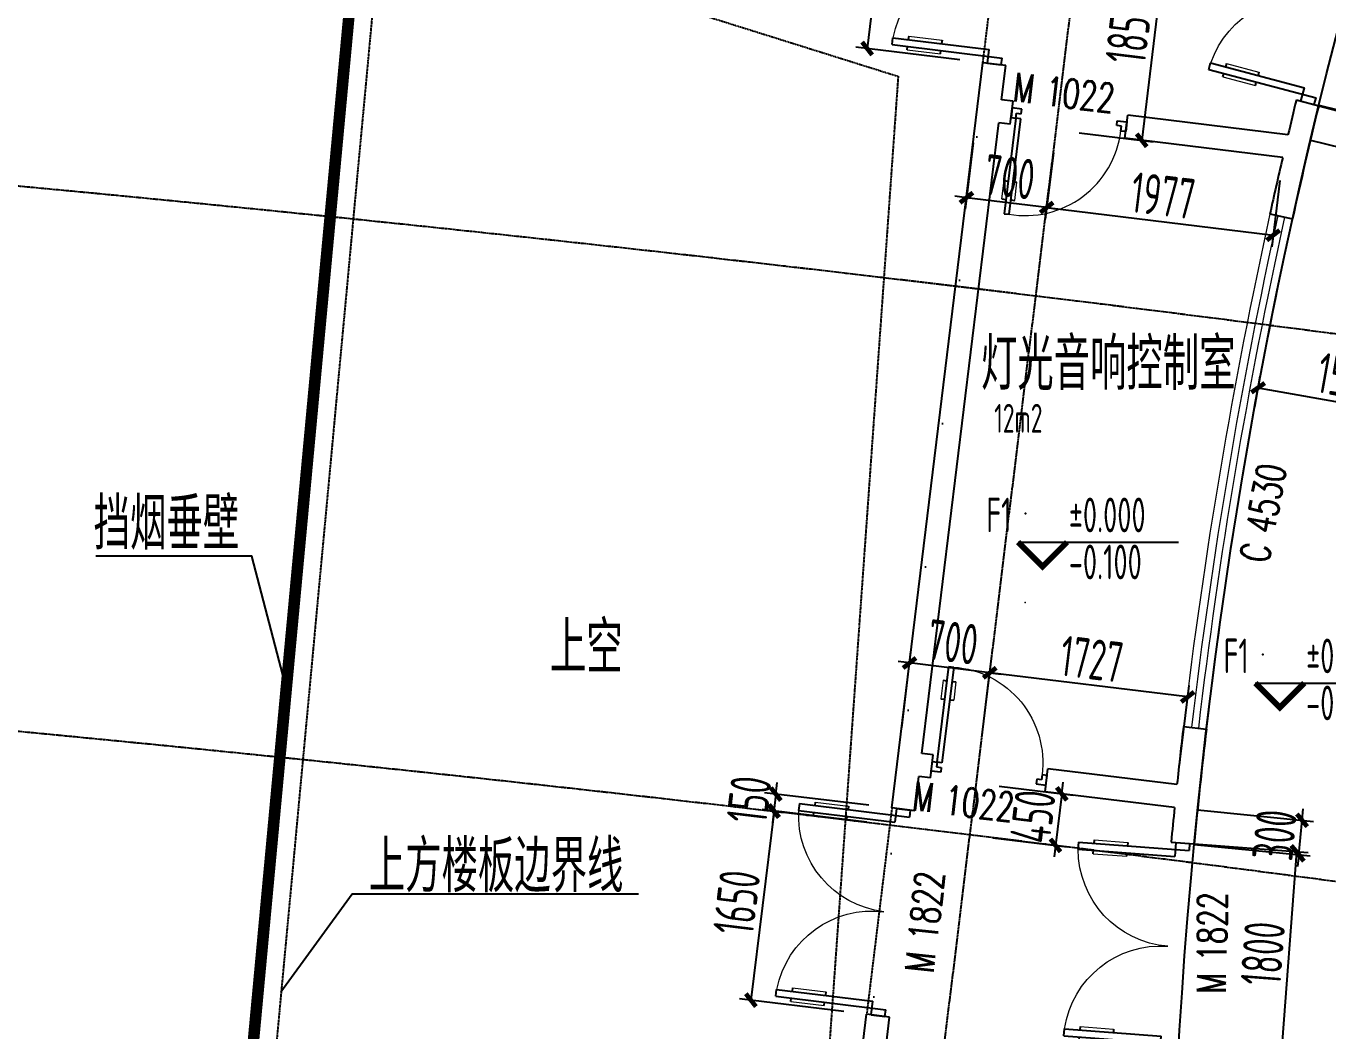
# Model space of a CAD drawing. Header units: millimetres. Extents: x 11639278 to 23698211, y -13072636 to -5537337.
# Drawn here: x 11808014 to 11819290, y -6389457 to -6380757 of the extents above; entities that cross this region are included whole.
import ezdxf
from ezdxf.enums import TextEntityAlignment as Align

# ---------------------------------------------------------------- set-up
doc = ezdxf.new("R2010")
doc.units = ezdxf.units.MM
doc.header["$LTSCALE"] = 10
for name, pattern in [('A2-RG-AXIS$0$CENTER', [2, 1.25, -0.25, 0.25, -0.25]), ('A2-RG-AXIS$0$DOTE', [2.42, 2, -0.2, 0.02, -0.2]), ('A2-RI-F1$0$DASHDOT2', [0.5, 0.25, -0.125, 0, -0.125]), ('A2-RI-F1$0$DASHED2', [0.375, 0.25, -0.125]), ('A2-RI-F1$0$DOT2', [0.125, 0, -0.125]), ('A2-RI-F1$0$HIDDEN', [0.375, 0.25, -0.125]), ('A2-RI-F1$0$HIDDEN2', [0.1875, 0.125, -0.0625])]:
    doc.linetypes.add(name, pattern=pattern)
for name, color, linetype in [('A2-RB-F1$0$A-DIMS-100', 1, 'Continuous'), ('A2-RG-AXIS$0$A-GRID', 1, 'A2-RG-AXIS$0$CENTER'), ('A2-RI-F1$0$$2$A-SYMB', 4, 'Continuous'), ('A2-RI-F1$0$A-DOOR', 32, 'Continuous'), ('A2-RI-F1$0$A-DOOR-ROLL', 2, 'A2-RI-F1$0$DASHED2'), ('A2-RI-F1$0$A-FLOR-OTLN', 4, 'A2-RI-F1$0$DOT2'), ('A2-RI-F1$0$A-FURN-FIXT', 9, 'Continuous'), ('A2-RI-F1$0$A-SYMB', 4, 'Continuous'), ('A2-RI-F1$0$A-SYMB-AREA', 4, 'Continuous'), ('A2-RI-F1$0$A-SYMB-DOOR', 4, 'Continuous'), ('A2-RI-F1$0$A-SYMB-NAME', 4, 'Continuous'), ('A2-RI-F1$0$A-SYMB-VOID', 35, 'Continuous'), ('A2-RI-F1$0$A-WALL', 7, 'Continuous'), ('A2-RI-F1$0$an-flor-abov', 2, 'A2-RI-F1$0$HIDDEN2'), ('A2-RI-F1$0$WINDOW_TEXT', 7, 'Continuous'), ('A2-RS-F1$0$A-HATH-GRAY', 8, 'Continuous')]:
    doc.layers.add(name, color=color, linetype=linetype)
doc.layers.add('A2-RD-F1（少）$0$A-DETL', color=5, linetype='Continuous', lineweight=5)
doc.layers.add('A2-RI-F1$0$A-GLASS', color=132, linetype='Continuous', lineweight=20)
doc.layers.add('A2-RD-F1（少）$0$A-X-AREA', color=6, linetype='Continuous', plot=False)
doc.styles.add('A2-RB-F1$0$XD2008', font='hzs.shx', dxfattribs={"width": 0.7, "bigfont": 'hztxt.shx'})
doc.styles.add('A2-RI-F1$0$$0$XD2008', font='hzs.shx', dxfattribs={"width": 0.7, "bigfont": 'hztxt.shx'})
doc.styles.add('A2-RI-F1$0$ECADI', font='hzs.shx', dxfattribs={"width": 0.7, "bigfont": 'hztxt.shx'})
doc.styles.add('A2-RI-F1$0$ECADI-TXT', font='simplex.shx', dxfattribs={"bigfont": 'hztxt.shx'})
doc.styles.add('A2-RI-F1$0$SIMPLEX', font='simplex.shx', dxfattribs={"width": 0.7})
doc.styles.add('A2-RI-F1$0$XD2008', font='hzs.shx', dxfattribs={"width": 0.7, "bigfont": 'hztxt.shx'})
doc.dimstyles.new('A2-RB-F1$0$XD100$0', dxfattribs={"dimscale": 100, "dimtxt": 3.5, "dimasz": 1, "dimexe": 1, "dimexo": 2, "dimgap": 0.5, "dimtad": 1, "dimdec": 0, "dimdsep": 46, "dimtxsty": 'A2-RB-F1$0$XD2008', "dimblk1": 'A2-RB-F1$0$_ArchTick', "dimblk2": 'A2-RB-F1$0$_ArchTick', "dimsah": 1, "dimcen": 2.5, "dimclrt": 4, "dimaunit": 1, "dimadec": 0, "dimazin": 0, "dimtfac": 1, "dimtdec": 0, "dimtix": 1, "dimtmove": 1, "dimatfit": 3, "dimfxl": 0, "dimtolj": 1, "dimtzin": 0, "dimarcsym": 0})

# ---------------------------------------------------------------- blocks, each defined once
blk = doc.blocks.new('A2-RG-AXIS')
at = {"layer": 'A2-RG-AXIS$0$A-GRID', "linetype": 'A2-RG-AXIS$0$DOTE'}
blk.add_line((11813447.2, -6410192.8), (11818325.2, -6370289.9), dxfattribs=at)
for radius in [323300, 316700, 313400, 308700]:
    blk.add_arc((11778730.7, -6694178.7), radius, 75.589285, 95.407644, dxfattribs=at)
blk = doc.blocks.new('A2-RB-F1$0$_ArchTick')
at = {"color": 0, "linetype": 'ByBlock', "const_width": 0.4}
blk.add_lwpolyline([(-0.5, -0.5), (0.5, 0.5)], dxfattribs=at)
blk = doc.blocks.new('*D1408')
at = {"layer": 'A2-RB-F1$0$A-DIMS-100', "color": 0, "lineweight": -2, "transparency": 16777216}
for p, q in [((11817359, -6379843), (11818000, -6379922)), ((11817901, -6379910), (11817677, -6381746)), ((11817134, -6381680), (11817776, -6381758))]:
    blk.add_line(p, q, dxfattribs=at)
at = {"layer": 'Defpoints', "color": 0, "transparency": 16777216}
for p in [(11817160, -6379819), (11816936, -6381655), (11817677, -6381746)]:
    blk.add_point(p, dxfattribs=at)
at = {"layer": 'A2-RB-F1$0$A-DIMS-100', "color": 0, "lineweight": -2, "transparency": 16777216, "xscale": 100, "yscale": 100, "zscale": 100}
for p, rotation in [((11817901, -6379910), 83.03033683614383), ((11817677, -6381746), 263.0303368361438)]:
    blk.add_blockref('A2-RB-F1$0$_ArchTick', p, dxfattribs=dict(at, rotation=rotation))
at = {"layer": 'A2-RB-F1$0$A-DIMS-100', "color": 4, "transparency": 16777216, "insert": (11817566, -6380800), "char_height": 350, "attachment_point": 5, "rotation": 83.0303, "style": 'A2-RB-F1$0$XD2008'}
blk.add_mtext('\\A1;1850', dxfattribs=at)
blk = doc.blocks.new('*D1409')
at = {"layer": 'A2-RB-F1$0$A-DIMS-100', "color": 0, "lineweight": -2, "transparency": 16777216}
for p, q in [((11816985, -6387404), (11816997, -6387304)), ((11816443, -6387337), (11817084, -6387416)), ((11816985, -6387404), (11816930, -6387850)), ((11816388, -6387784), (11817030, -6387863)), ((11816930, -6387850), (11816918, -6387950))]:
    blk.add_line(p, q, dxfattribs=at)
at = {"layer": 'Defpoints', "color": 0, "transparency": 16777216}
for p in [(11816244, -6387313), (11816190, -6387760), (11816930, -6387850)]:
    blk.add_point(p, dxfattribs=at)
at = {"layer": 'A2-RB-F1$0$A-DIMS-100', "color": 0, "lineweight": -2, "transparency": 16777216, "xscale": 100, "yscale": 100, "zscale": 100}
for p, rotation in [((11816985, -6387404), 263.0303367405987), ((11816930, -6387850), 83.0303367405987)]:
    blk.add_blockref('A2-RB-F1$0$_ArchTick', p, dxfattribs=dict(at, rotation=rotation))
at = {"layer": 'A2-RB-F1$0$A-DIMS-100', "color": 4, "transparency": 16777216, "insert": (11816734, -6387600), "char_height": 350, "attachment_point": 5, "rotation": 83.0303, "style": 'A2-RB-F1$0$XD2008'}
blk.add_mtext('\\A1;450', dxfattribs=at)
blk = doc.blocks.new('*D1164')
at = {"layer": 'A2-RB-F1$0$A-DIMS-100', "color": 0, "lineweight": -2, "transparency": 16777216}
for p, q in [((11816912, -6381854), (11816841, -6382428)), ((11818874, -6382094), (11818804, -6382668)), ((11816854, -6382328), (11818816, -6382568))]:
    blk.add_line(p, q, dxfattribs=at)
at = {"layer": 'Defpoints', "color": 0, "transparency": 16777216}
for p in [(11816936, -6381655), (11818898, -6381895), (11818816, -6382568)]:
    blk.add_point(p, dxfattribs=at)
at = {"layer": 'A2-RB-F1$0$A-DIMS-100', "color": 0, "lineweight": -2, "transparency": 16777216, "xscale": 100, "yscale": 100, "zscale": 100}
for p, rotation in [((11816854, -6382328), 173.0303368361608), ((11818816, -6382568), 353.0303368361608)]:
    blk.add_blockref('A2-RB-F1$0$_ArchTick', p, dxfattribs=dict(at, rotation=rotation))
at = {"layer": 'A2-RB-F1$0$A-DIMS-100', "color": 4, "transparency": 16777216, "insert": (11817862, -6382225), "char_height": 350, "attachment_point": 5, "rotation": 353.0303, "style": 'A2-RB-F1$0$XD2008'}
blk.add_mtext('\\A1;1977', dxfattribs=at)
blk = doc.blocks.new('*D1165')
at = {"layer": 'A2-RB-F1$0$A-DIMS-100', "color": 0, "lineweight": -2, "transparency": 16777216}
for p, q in [((11816217, -6381769), (11816147, -6382343)), ((11816912, -6381854), (11816841, -6382428)), ((11816159, -6382243), (11816059, -6382231)), ((11816854, -6382328), (11816159, -6382243)), ((11816854, -6382328), (11816953, -6382341))]:
    blk.add_line(p, q, dxfattribs=at)
at = {"layer": 'Defpoints', "color": 0, "transparency": 16777216}
for p in [(11816241, -6381570), (11816936, -6381655), (11816159, -6382243)]:
    blk.add_point(p, dxfattribs=at)
at = {"layer": 'A2-RB-F1$0$A-DIMS-100', "color": 0, "lineweight": -2, "transparency": 16777216, "xscale": 100, "yscale": 100, "zscale": 100}
for p, rotation in [((11816159, -6382243), 353.0303373195936), ((11816854, -6382328), 173.0303373195936)]:
    blk.add_blockref('A2-RB-F1$0$_ArchTick', p, dxfattribs=dict(at, rotation=rotation))
at = {"layer": 'A2-RB-F1$0$A-DIMS-100', "color": 4, "transparency": 16777216, "insert": (11816533, -6382063), "char_height": 350, "attachment_point": 5, "rotation": 353.0303, "style": 'A2-RB-F1$0$XD2008'}
blk.add_mtext('\\A1;700', dxfattribs=at)
blk = doc.blocks.new('*D1166')
at = {"layer": 'A2-RB-F1$0$A-DIMS-100', "color": 0, "lineweight": -2, "transparency": 16777216}
for p, q in [((11816293, -6386916), (11816373, -6386256)), ((11818075, -6386565), (11816361, -6386356)), ((11818007, -6387126), (11818087, -6386466))]:
    blk.add_line(p, q, dxfattribs=at)
at = {"layer": 'Defpoints', "color": 0, "transparency": 16777216}
for p in [(11816361, -6386356), (11816268, -6387115), (11817982, -6387324)]:
    blk.add_point(p, dxfattribs=at)
at = {"layer": 'A2-RB-F1$0$A-DIMS-100', "color": 0, "lineweight": -2, "transparency": 16777216, "xscale": 100, "yscale": 100, "zscale": 100}
for p, rotation in [((11816361, -6386356), 173.0303368360485), ((11818075, -6386565), 353.0303368360485)]:
    blk.add_blockref('A2-RB-F1$0$_ArchTick', p, dxfattribs=dict(at, rotation=rotation))
at = {"layer": 'A2-RB-F1$0$A-DIMS-100', "color": 4, "transparency": 16777216, "insert": (11817245, -6386237), "char_height": 350, "attachment_point": 5, "rotation": 353.0303, "style": 'A2-RB-F1$0$XD2008'}
blk.add_mtext('\\A1;1727', dxfattribs=at)
blk = doc.blocks.new('*D1167')
at = {"layer": 'A2-RB-F1$0$A-DIMS-100', "color": 0, "lineweight": -2, "transparency": 16777216}
for p, q in [((11815598, -6386831), (11815678, -6386172)), ((11815666, -6386271), (11815567, -6386259)), ((11816361, -6386356), (11815666, -6386271)), ((11816293, -6386916), (11816373, -6386256)), ((11816361, -6386356), (11816460, -6386368))]:
    blk.add_line(p, q, dxfattribs=at)
at = {"layer": 'Defpoints', "color": 0, "transparency": 16777216}
for p in [(11815666, -6386271), (11815574, -6387030), (11816268, -6387115)]:
    blk.add_point(p, dxfattribs=at)
at = {"layer": 'A2-RB-F1$0$A-DIMS-100', "color": 0, "lineweight": -2, "transparency": 16777216, "xscale": 100, "yscale": 100, "zscale": 100}
for p, rotation in [((11815666, -6386271), 353.0303373195666), ((11816361, -6386356), 173.0303373195665)]:
    blk.add_blockref('A2-RB-F1$0$_ArchTick', p, dxfattribs=dict(at, rotation=rotation))
at = {"layer": 'A2-RB-F1$0$A-DIMS-100', "color": 4, "transparency": 16777216, "insert": (11816041, -6386090), "char_height": 350, "attachment_point": 5, "rotation": 353.0303, "style": 'A2-RB-F1$0$XD2008'}
blk.add_mtext('\\A1;700', dxfattribs=at)
blk = doc.blocks.new('*D1361')
at = {"layer": 'A2-RB-F1$0$A-DIMS-100', "color": 0, "lineweight": -2, "transparency": 16777216}
for p, q in [((11815464, -6379611), (11815299, -6380951)), ((11816268, -6379710), (11815365, -6379598)), ((11816103, -6381050), (11815200, -6380939))]:
    blk.add_line(p, q, dxfattribs=at)
at = {"layer": 'Defpoints', "color": 0, "transparency": 16777216}
for p in [(11816466, -6379734), (11815299, -6380951), (11816302, -6381074)]:
    blk.add_point(p, dxfattribs=at)
at = {"layer": 'A2-RB-F1$0$A-DIMS-100', "color": 0, "lineweight": -2, "transparency": 16777216, "xscale": 100, "yscale": 100, "zscale": 100}
for p, rotation in [((11815464, -6379611), 82.98821184998229), ((11815299, -6380951), 262.9882118499823)]:
    blk.add_blockref('A2-RB-F1$0$_ArchTick', p, dxfattribs=dict(at, rotation=rotation))
at = {"layer": 'A2-RB-F1$0$A-DIMS-100', "color": 4, "transparency": 16777216, "insert": (11815158, -6380253), "char_height": 350, "attachment_point": 5, "rotation": 82.9882, "style": 'A2-RB-F1$0$XD2008'}
blk.add_mtext('\\A1;1350', dxfattribs=at)
blk = doc.blocks.new('*D1362')
at = {"layer": 'A2-RB-F1$0$A-DIMS-100', "color": 0, "lineweight": -2, "transparency": 16777216}
for p, q in [((11814493, -6387552), (11814292, -6389190)), ((11815297, -6387650), (11814393, -6387540)), ((11815096, -6389288), (11814193, -6389178))]:
    blk.add_line(p, q, dxfattribs=at)
at = {"layer": 'Defpoints', "color": 0, "transparency": 16777216}
for p in [(11815495, -6387675), (11814292, -6389190), (11815294, -6389313)]:
    blk.add_point(p, dxfattribs=at)
at = {"layer": 'A2-RB-F1$0$A-DIMS-100', "color": 0, "lineweight": -2, "transparency": 16777216, "xscale": 100, "yscale": 100, "zscale": 100}
for p, rotation in [((11814493, -6387552), 83.01854924191386), ((11814292, -6389190), 263.0185492419138)]:
    blk.add_blockref('A2-RB-F1$0$_ArchTick', p, dxfattribs=dict(at, rotation=rotation))
at = {"layer": 'A2-RB-F1$0$A-DIMS-100', "color": 4, "transparency": 16777216, "insert": (11814169, -6388344), "char_height": 350, "attachment_point": 5, "rotation": 83.0185, "style": 'A2-RB-F1$0$XD2008'}
blk.add_mtext('\\A1;1650', dxfattribs=at)
blk = doc.blocks.new('*D1367')
at = {"layer": 'A2-RB-F1$0$A-DIMS-100', "color": 0, "lineweight": -2, "transparency": 16777216}
for p, q in [((11814508, -6387406), (11814520, -6387306)), ((11815314, -6387502), (11814409, -6387394)), ((11814508, -6387406), (11814490, -6387554)), ((11815296, -6387651), (11814391, -6387542)), ((11814490, -6387554), (11814478, -6387654))]:
    blk.add_line(p, q, dxfattribs=at)
at = {"layer": 'Defpoints', "color": 0, "transparency": 16777216}
for p in [(11815513, -6387526), (11814490, -6387554), (11815495, -6387675)]:
    blk.add_point(p, dxfattribs=at)
at = {"layer": 'A2-RB-F1$0$A-DIMS-100', "color": 0, "lineweight": -2, "transparency": 16777216, "xscale": 100, "yscale": 100, "zscale": 100}
for p, rotation in [((11814508, -6387406), 263.1601958230854), ((11814490, -6387554), 83.16019582308536)]:
    blk.add_blockref('A2-RB-F1$0$_ArchTick', p, dxfattribs=dict(at, rotation=rotation))
at = {"layer": 'A2-RB-F1$0$A-DIMS-100', "color": 4, "transparency": 16777216, "insert": (11814276, -6387453), "char_height": 350, "attachment_point": 5, "rotation": 83.1602, "style": 'A2-RB-F1$0$XD2008'}
blk.add_mtext('\\A1;150', dxfattribs=at)
blk = doc.blocks.new('*D1240')
at = {"layer": 'A2-RB-F1$0$A-DIMS-100', "color": 0, "lineweight": -2, "transparency": 16777216}
for p, q in [((11819671, -6379708), (11820572, -6379946)), ((11820475, -6379921), (11820014, -6381661)), ((11819210, -6381448), (11820111, -6381686))]:
    blk.add_line(p, q, dxfattribs=at)
at = {"layer": 'Defpoints', "color": 0, "transparency": 16777216}
for p in [(11819477, -6379656), (11819017, -6381396), (11820014, -6381661)]:
    blk.add_point(p, dxfattribs=at)
at = {"layer": 'A2-RB-F1$0$A-DIMS-100', "color": 0, "lineweight": -2, "transparency": 16777216, "xscale": 100, "yscale": 100, "zscale": 100}
for p, rotation in [((11820475, -6379921), 75.16669213102156), ((11820014, -6381661), 255.1666921310216)]:
    blk.add_blockref('A2-RB-F1$0$_ArchTick', p, dxfattribs=dict(at, rotation=rotation))
at = {"layer": 'A2-RB-F1$0$A-DIMS-100', "color": 4, "transparency": 16777216, "insert": (11820027, -6380733), "char_height": 350, "attachment_point": 5, "rotation": 75.1667, "style": 'A2-RB-F1$0$XD2008'}
blk.add_mtext('\\A1;1800', dxfattribs=at)
blk = doc.blocks.new('*D1242')
at = {"layer": 'A2-RB-F1$0$A-DIMS-100', "color": 0, "lineweight": -2, "transparency": 16777216}
for p, q in [((11819211, -6381443), (11820138, -6381666)), ((11820040, -6381642), (11820064, -6381545)), ((11820040, -6381642), (11819968, -6381945)), ((11819138, -6381746), (11820065, -6381968)), ((11819968, -6381945), (11819944, -6382042))]:
    blk.add_line(p, q, dxfattribs=at)
at = {"layer": 'Defpoints', "color": 0, "transparency": 16777216}
for p in [(11819017, -6381396), (11818944, -6381699), (11819968, -6381945)]:
    blk.add_point(p, dxfattribs=at)
at = {"layer": 'A2-RB-F1$0$A-DIMS-100', "color": 0, "lineweight": -2, "transparency": 16777216, "xscale": 100, "yscale": 100, "zscale": 100}
for p, rotation in [((11820040, -6381642), 256.4991307850066), ((11819968, -6381945), 76.49913078500659)]:
    blk.add_blockref('A2-RB-F1$0$_ArchTick', p, dxfattribs=dict(at, rotation=rotation))
at = {"layer": 'A2-RB-F1$0$A-DIMS-100', "color": 4, "transparency": 16777216, "insert": (11819785, -6381741), "char_height": 350, "attachment_point": 5, "rotation": 76.4991, "style": 'A2-RB-F1$0$XD2008'}
blk.add_mtext('\\A1;311', dxfattribs=at)
blk = doc.blocks.new('*D1243')
at = {"layer": 'A2-RB-F1$0$A-DIMS-100', "color": 0, "lineweight": -2, "transparency": 16777216}
for p, q in [((11818131, -6387838), (11819118, -6387913)), ((11819018, -6387905), (11818883, -6389700)), ((11817995, -6389633), (11818982, -6389708))]:
    blk.add_line(p, q, dxfattribs=at)
at = {"layer": 'Defpoints', "color": 0, "transparency": 16777216}
for p in [(11817932, -6387823), (11817796, -6389618), (11818883, -6389700)]:
    blk.add_point(p, dxfattribs=at)
at = {"layer": 'A2-RB-F1$0$A-DIMS-100', "color": 0, "lineweight": -2, "transparency": 16777216, "xscale": 100, "yscale": 100, "zscale": 100}
for p, rotation in [((11819018, -6387905), 85.67078505506824), ((11818883, -6389700), 265.6707850550682)]:
    blk.add_blockref('A2-RB-F1$0$_ArchTick', p, dxfattribs=dict(at, rotation=rotation))
at = {"layer": 'A2-RB-F1$0$A-DIMS-100', "color": 4, "transparency": 16777216, "insert": (11818726, -6388786), "char_height": 350, "attachment_point": 5, "rotation": 85.6708, "style": 'A2-RB-F1$0$XD2008'}
blk.add_mtext('\\A1;1800', dxfattribs=at)
blk = doc.blocks.new('*D1244')
at = {"layer": 'A2-RB-F1$0$A-DIMS-100', "color": 0, "lineweight": -2, "transparency": 16777216}
for p, q in [((11819066, -6387633), (11819076, -6387533)), ((11818161, -6387543), (11819166, -6387642)), ((11819037, -6387932), (11819066, -6387633)), ((11818131, -6387843), (11819136, -6387942)), ((11819037, -6387932), (11819027, -6388032))]:
    blk.add_line(p, q, dxfattribs=at)
at = {"layer": 'Defpoints', "color": 0, "transparency": 16777216}
for p in [(11817962, -6387523), (11819066, -6387633), (11817932, -6387823)]:
    blk.add_point(p, dxfattribs=at)
at = {"layer": 'A2-RB-F1$0$A-DIMS-100', "color": 0, "lineweight": -2, "transparency": 16777216, "xscale": 100, "yscale": 100, "zscale": 100}
for p, rotation in [((11819066, -6387633), 264.3447319296587), ((11819037, -6387932), 84.34473192965868)]:
    blk.add_blockref('A2-RB-F1$0$_ArchTick', p, dxfattribs=dict(at, rotation=rotation))
at = {"layer": 'A2-RB-F1$0$A-DIMS-100', "color": 4, "transparency": 16777216, "insert": (11818828, -6387760), "char_height": 350, "attachment_point": 5, "rotation": 84.3447, "style": 'A2-RB-F1$0$XD2008'}
blk.add_mtext('\\A1;300', dxfattribs=at)
blk = doc.blocks.new('*D879')
at = {"layer": 'A2-RB-F1$0$A-DIMS-100', "color": 0, "lineweight": -2, "transparency": 16777216}
for p, q in [((11818656, -6384053), (11818702, -6383789)), ((11818685, -6383888), (11820182, -6384153)), ((11820152, -6384319), (11820199, -6384055))]:
    blk.add_line(p, q, dxfattribs=at)
at = {"layer": 'Defpoints', "color": 0, "transparency": 16777216}
for p in [(11818621, -6384250), (11820182, -6384153), (11820117, -6384516)]:
    blk.add_point(p, dxfattribs=at)
at = {"layer": 'A2-RB-F1$0$A-DIMS-100', "color": 0, "lineweight": -2, "transparency": 16777216, "xscale": 100, "yscale": 100, "zscale": 100}
for p, rotation in [((11818685, -6383888), 169.9382841842014), ((11820182, -6384153), 349.9382841842014)]:
    blk.add_blockref('A2-RB-F1$0$_ArchTick', p, dxfattribs=dict(at, rotation=rotation))
at = {"layer": 'A2-RB-F1$0$A-DIMS-100', "color": 4, "transparency": 16777216, "insert": (11819473, -6383799), "char_height": 350, "attachment_point": 5, "rotation": 349.9383, "style": 'A2-RB-F1$0$XD2008'}
blk.add_mtext('\\A1;1520', dxfattribs=at)
blk = doc.blocks.new('A2-RS-F1')
at = {"layer": 'A2-RS-F1$0$A-HATH-GRAY', "ltscale": 3}
h = blk.add_hatch(color=256, dxfattribs=at)
h.paths.add_polyline_path([(11790491, -6377046), (11789491, -6377011), (11789445, -6378310), (11790445, -6378346)], flags=16)
h.paths.add_polyline_path([(11794711, -6377236), (11794112, -6377197), (11794061, -6377996), (11794660, -6378034)], flags=0)
h.paths.add_polyline_path([(11794483, -6380779), (11793885, -6380740), (11793833, -6381539), (11794432, -6381577)], flags=0)
h.paths.add_polyline_path([(11793887, -6390061), (11793288, -6390022), (11793236, -6390821), (11793835, -6390859)], flags=0)
h.paths.add_polyline_path([(11793659, -6393604), (11793060, -6393565), (11793009, -6394364), (11793607, -6394402)], flags=0)
h.paths.add_polyline_path([(11789926, -6392936), (11788927, -6392901), (11788881, -6394200), (11789880, -6394236)], flags=16)
h.paths.add_polyline_path([(11781272, -6392739), (11780272, -6392732), (11780263, -6394032), (11781263, -6394039)], flags=16)
h.paths.add_polyline_path([(11772615, -6392791), (11771616, -6392812), (11771644, -6394112), (11772644, -6394090)], flags=16)
h.paths.add_polyline_path([(11771836, -6400549, 1), (11772736, -6400549, 1)])
h.paths.add_polyline_path([(11789602, -6400664, 1), (11788702, -6400664, 1)], flags=0)
h.paths.add_polyline_path([(11797126, -6401084, 1), (11798026, -6401084, 1)], flags=0)
h.paths.add_polyline_path([(11772267, -6376895), (11771267, -6376916), (11771295, -6378216), (11772295, -6378194)], flags=16)
h.paths.add_polyline_path([(11781380, -6376840), (11780380, -6376832), (11780371, -6378133), (11781371, -6378140)], flags=16)
h.paths.add_polyline_path([(11752826, -6385566), (11752029, -6385629), (11752188, -6387623), (11752985, -6387560)], flags=17)
h.paths.add_polyline_path([(11757363, -6385213), (11756565, -6385276), (11756724, -6387270), (11757521, -6387205)], flags=17)
h.paths.add_polyline_path([(11762965, -6393141), (11763031, -6394440), (11764030, -6394389), (11763964, -6393090)])
h.paths.add_polyline_path([(11793009, -6394364), (11793607, -6394402), (11793659, -6393604), (11793060, -6393565)], flags=17)
h.paths.add_polyline_path([(11793236, -6390821), (11793835, -6390859), (11793887, -6390061), (11793288, -6390022)], flags=17)
h.paths.add_polyline_path([(11793833, -6381539), (11794432, -6381577), (11794483, -6380779), (11793885, -6380740)], flags=17)
h.paths.add_polyline_path([(11794061, -6377996), (11794660, -6378034), (11794711, -6377236), (11794112, -6377197)], flags=17)
h.paths.add_polyline_path([(11762160, -6377261), (11762226, -6378560), (11763225, -6378509), (11763159, -6377211)], flags=17)
edge = h.paths.add_edge_path(flags=16)
edge.add_arc((11772286, -6400549), 450, 0, 360)
edge = h.paths.add_edge_path(flags=16)
edge.add_arc((11789152, -6400664), 450, 0, 360)
edge = h.paths.add_edge_path()
edge.add_arc((11763857, -6400856), 450, 0, 360)
edge = h.paths.add_edge_path(flags=17)
edge.add_arc((11797576, -6401084), 450, 0, 360)
edge = h.paths.add_edge_path()
edge.add_arc((11755441, -6401404), 450, 0, 360)
h.paths.add_polyline_path([(11756756, -6377587), (11756915, -6379580), (11756117, -6379644), (11755959, -6377650)], flags=17)
h.paths.add_polyline_path([(11757323, -6394797), (11758120, -6394731), (11758001, -6393238), (11757204, -6393301)])
h.paths.add_polyline_path([(11752786, -6395149), (11753584, -6395086), (11753449, -6393391), (11752652, -6393455)])
h.paths.add_polyline_path([(11751581, -6379997), (11752378, -6379934), (11752220, -6377940), (11751422, -6378003)])
edge = h.paths.add_edge_path()
edge.add_line((11771616, -6392813), (11771644, -6394112))
edge.add_line((11771644, -6394112), (11772644, -6394090))
edge.add_line((11772644, -6394090), (11772615, -6392791))
edge.add_line((11772615, -6392791), (11771616, -6392812))
edge.add_line((11780272, -6392732), (11780263, -6394032))
edge.add_line((11780263, -6394032), (11781263, -6394039))
edge.add_line((11781263, -6394039), (11781272, -6392739))
edge.add_line((11781272, -6392739), (11780272, -6392732))
edge.add_line((11788927, -6392901), (11788881, -6394200))
edge.add_line((11788881, -6394200), (11789880, -6394236))
edge.add_line((11789880, -6394236), (11789926, -6392936))
edge.add_line((11789926, -6392936), (11788927, -6392901))
edge.add_line((11789491, -6377011), (11789445, -6378310))
edge.add_line((11789445, -6378310), (11790445, -6378346))
edge.add_line((11790445, -6378346), (11790491, -6377046))
edge.add_line((11790491, -6377046), (11789491, -6377011))
edge.add_line((11780380, -6376833), (11780371, -6378133))
edge.add_line((11780371, -6378133), (11781371, -6378140))
edge.add_line((11781371, -6378140), (11781380, -6376840))
edge.add_line((11781380, -6376840), (11780380, -6376832))
edge.add_line((11771267, -6376917), (11771295, -6378216))
edge.add_line((11771295, -6378216), (11772295, -6378194))
edge.add_line((11772295, -6378194), (11772267, -6376895))
edge.add_line((11772267, -6376895), (11771267, -6376916))
edge.add_line((11756724, -6387270), (11757521, -6387205))
edge.add_line((11756565, -6385276), (11757363, -6385213))
edge.add_line((11756565, -6385276), (11756724, -6387270))
edge.add_line((11752188, -6387623), (11752985, -6387560))
edge.add_line((11752029, -6385629), (11752826, -6385566))
edge.add_line((11752029, -6385629), (11752188, -6387623))
edge.add_line((11752826, -6385566), (11752985, -6387560))
edge.add_line((11757362, -6385205), (11757521, -6387205))
edge = h.paths.add_edge_path()
edge.add_arc((11847549, -6408655), 450, 0, 360)
h.paths.add_polyline_path([(11818747, -6372607), (11817357, -6372439), (11817139, -6374226), (11818529, -6374394)])
h.paths.add_polyline_path([(11827964, -6373889), (11826580, -6373681), (11826310, -6375461), (11827695, -6375669)])
h.paths.add_polyline_path([(11837141, -6375435), (11835763, -6375187), (11835442, -6376958), (11836820, -6377206)])
h.paths.add_polyline_path([(11814457, -6396162), (11815847, -6396332), (11816041, -6394744), (11814651, -6394573)])
h.paths.add_polyline_path([(11851385, -6401917), (11850605, -6401738), (11850371, -6402710), (11851151, -6402890)])
h.paths.add_polyline_path([(11846960, -6400859), (11846180, -6400679), (11845946, -6401652), (11846725, -6401831)])
h.paths.add_polyline_path([(11841338, -6400630), (11839968, -6400341), (11840298, -6398776), (11841668, -6399064)])
h.paths.add_polyline_path([(11831506, -6398704), (11832883, -6398953), (11833168, -6397379), (11831791, -6397129)])
h.paths.add_polyline_path([(11823000, -6397310), (11824384, -6397520), (11824624, -6395938), (11823240, -6395728)])
h.paths.add_polyline_path([(11806985, -6395311), (11806189, -6395237), (11806300, -6394042), (11807096, -6394116)])
h.paths.add_polyline_path([(11800592, -6394829), (11801191, -6394867), (11801242, -6394069), (11800643, -6394030)])
h.paths.add_polyline_path([(11793009, -6394364), (11793607, -6394402), (11793659, -6393604), (11793060, -6393565)], flags=17)
h.paths.add_polyline_path([(11800820, -6391286), (11801419, -6391324), (11801470, -6390526), (11800871, -6390487)])
h.paths.add_polyline_path([(11793236, -6390821), (11793835, -6390859), (11793887, -6390061), (11793288, -6390022)], flags=17)
h.paths.add_polyline_path([(11853037, -6395064), (11853271, -6394091), (11852492, -6393912), (11852257, -6394884)])
h.paths.add_polyline_path([(11854912, -6387286), (11855146, -6386314), (11854366, -6386134), (11854132, -6387107)])
h.paths.add_polyline_path([(11846269, -6377243), (11844899, -6376956), (11844527, -6378717), (11845898, -6379005)])
h.paths.add_polyline_path([(11848612, -6394005), (11848846, -6393033), (11848067, -6392853), (11847832, -6393825)])
h.paths.add_polyline_path([(11850486, -6386227), (11850721, -6385255), (11849941, -6385076), (11849707, -6386048)])
h.paths.add_polyline_path([(11843712, -6384523), (11844299, -6384647), (11844423, -6384060), (11843836, -6383936)])
h.paths.add_polyline_path([(11842062, -6392351), (11842649, -6392475), (11842773, -6391888), (11842185, -6391764)])
h.paths.add_polyline_path([(11808357, -6373042), (11808955, -6373098), (11809029, -6372301), (11808432, -6372246)])
h.paths.add_polyline_path([(11793833, -6381539), (11794432, -6381577), (11794483, -6380779), (11793885, -6380740)], flags=17)
h.paths.add_polyline_path([(11801417, -6382005), (11802015, -6382043), (11802067, -6381245), (11801468, -6381206)])
h.paths.add_polyline_path([(11801644, -6378462), (11802243, -6378500), (11802294, -6377702), (11801696, -6377663)])
h.paths.add_polyline_path([(11794061, -6377996), (11794660, -6378034), (11794711, -6377236), (11794112, -6377197)], flags=17)
h.paths.add_polyline_path([(11808460, -6379480), (11807664, -6379406), (11807775, -6378211), (11808572, -6378285)])
edge = h.paths.add_edge_path(flags=16)
edge.add_arc((11772286, -6400549), 450, 0, 360)
edge = h.paths.add_edge_path(flags=17)
edge.add_arc((11789152, -6400664), 450, 0, 360)
edge = h.paths.add_edge_path(flags=17)
edge.add_arc((11797576, -6401084), 450, 0, 360)
edge = h.paths.add_edge_path()
edge.add_arc((11805984, -6401746), 450, 0, 360)
edge = h.paths.add_edge_path()
edge.add_arc((11814369, -6402649), 450, 0, 360)
edge = h.paths.add_edge_path()
edge.add_arc((11822726, -6403793), 450, 0, 360)
edge = h.paths.add_edge_path()
edge.add_arc((11831046, -6405176), 450, 0, 360)
edge = h.paths.add_edge_path()
edge.add_arc((11839323, -6406797), 450, 0, 360)
edge = h.paths.add_edge_path(flags=17)
edge.add_line((11771616, -6392813), (11771644, -6394112))
edge.add_line((11771644, -6394112), (11772644, -6394090))
edge.add_line((11772644, -6394090), (11772615, -6392791))
edge.add_line((11772615, -6392791), (11771616, -6392812))
edge.add_line((11780272, -6392732), (11780263, -6394032))
edge.add_line((11780263, -6394032), (11781263, -6394039))
edge.add_line((11781263, -6394039), (11781272, -6392739))
edge.add_line((11781272, -6392739), (11780272, -6392732))
edge.add_line((11788927, -6392901), (11788881, -6394200))
edge.add_line((11788881, -6394200), (11789880, -6394236))
edge.add_line((11789880, -6394236), (11789926, -6392936))
edge.add_line((11789926, -6392936), (11788927, -6392901))
edge.add_line((11789491, -6377011), (11789445, -6378310))
edge.add_line((11789445, -6378310), (11790445, -6378346))
edge.add_line((11790445, -6378346), (11790491, -6377046))
edge.add_line((11790491, -6377046), (11789491, -6377011))
edge.add_line((11780380, -6376833), (11780371, -6378133))
edge.add_line((11780371, -6378133), (11781371, -6378140))
edge.add_line((11781371, -6378140), (11781380, -6376840))
edge.add_line((11781380, -6376840), (11780380, -6376832))
edge.add_line((11771267, -6376917), (11771295, -6378216))
edge.add_line((11771295, -6378216), (11772295, -6378194))
edge.add_line((11772295, -6378194), (11772267, -6376895))
edge.add_line((11772267, -6376895), (11771267, -6376916))
edge = h.paths.add_edge_path()
edge.add_arc((11780720, -6400485), 450, 0, 360)
blk = doc.blocks.new('A2-RI-F1$0$5erhfh')
at = {"layer": 'A2-RI-F1$0$A-SYMB-AREA', "style": 'A2-RI-F1$0$ECADI', "width": 0.7}
blk.add_attdef('340M2', text='', height=2.5, dxfattribs=at).set_placement((0, 1.25), align=Align.MIDDLE_LEFT)
at = {"layer": 'A2-RI-F1$0$A-SYMB-NAME', "style": 'A2-RI-F1$0$ECADI', "width": 0.7}
blk.add_attdef('CHINESENAME', (-12.29, 3.09), '', height=4.5, dxfattribs=at)
blk = doc.blocks.new('A2-RI-F1$0$ECADI-TAG-HGHT（国标）')
at = {"color": 1}
blk.add_line((-2.12, 2.12), (11.77, 2.12), dxfattribs=at)
at = {"color": 1, "const_width": 0.5}
blk.add_lwpolyline([(-2.12, 2.12), (0, 0), (2.12, 2.12)], dxfattribs=at)
at = {"color": 1}
blk.add_point((-1.48, 4.6), dxfattribs=at)
at = {"style": 'A2-RI-F1$0$XD2008', "width": 0.7}
blk.add_attdef('FL', text='', height=3, dxfattribs=at).set_placement((-2.69, 2.97), align=Align.RIGHT)
for tag, p in [('F.F.L.', (2.28, 2.97)), ('T.O.S.', (2.28, -1.1))]:
    blk.add_attdef(tag, p, '', height=3, dxfattribs=at)
blk = doc.blocks.new('A2-RI-F1$0$$2$ECADI-TAG-HGHT（国标）')
at = {"color": 1}
blk.add_line((-2.12, 2.12), (11.77, 2.12), dxfattribs=at)
at = {"color": 1, "const_width": 0.5}
blk.add_lwpolyline([(-2.12, 2.12), (0, 0), (2.12, 2.12)], dxfattribs=at)
at = {"color": 1}
blk.add_point((-1.48, 4.6), dxfattribs=at)
at = {"style": 'A2-RI-F1$0$$0$XD2008', "width": 0.7}
blk.add_attdef('FL', text='', height=3, dxfattribs=at).set_placement((-2.69, 2.97), align=Align.RIGHT)
for tag, p in [('F.F.L.', (2.28, 2.97)), ('T.O.S.', (2.28, -1.1))]:
    blk.add_attdef(tag, p, '', height=3, dxfattribs=at)
blk = doc.blocks.new('A2-RI-F1$0$$DorLib2D$00000011')
for p, q in [((-0.4667, 0.4709), (-0.4667, -0.0625)), ((-0.4667, 0.4709), (-0.4333, 0.4709)), ((-0.4333, 0.4709), (-0.4333, 0.0042)), ((0.4333, 0.4709), (0.4333, 0.0042)), ((0.4667, 0.4709), (0.4333, 0.4709)), ((0.4667, 0.4709), (0.4667, -0.0625)), ((-0.4833, 0.3962), (-0.4667, 0.3962)), ((-0.4167, 0.3962), (-0.4333, 0.3962)), ((0.4167, 0.3962), (0.4333, 0.3962)), ((0.4833, 0.3962), (0.4667, 0.3962)), ((-0.4833, 0.2346), (-0.4667, 0.2346)), ((-0.4167, 0.2346), (-0.4333, 0.2346)), ((0.4167, 0.2346), (0.4333, 0.2346)), ((0.4833, 0.2346), (0.4667, 0.2346)), ((-0.5, 0.0042), (-0.4333, 0.0042)), ((-0.5, 0.0042), (-0.5, -0.0625)), ((0.5, 0.0042), (0.4333, 0.0042)), ((0.5, 0.0042), (0.5, -0.0625)), ((-0.5, -0.0625), (-0.4667, -0.0625)), ((0.5, -0.0625), (0.4667, -0.0625))]:
    blk.add_line(p, q)
at = {"lineweight": 13}
for p, q in [((-0.4833, 0.3962), (-0.4833, 0.2346)), ((-0.4167, 0.3962), (-0.4167, 0.2346)), ((0.4167, 0.3962), (0.4167, 0.2346)), ((0.4833, 0.3962), (0.4833, 0.2346))]:
    blk.add_line(p, q, dxfattribs=at)
for centre, start, end in [((-0.4667, 0.0042), 0, 85.90396), ((0.4667, 0.0042), 94.09604, 180)]:
    blk.add_arc(centre, 0.4667, start, end, dxfattribs=at)
blk = doc.blocks.new('A2-RI-F1$0$door-doublewing')
at = {"layer": 'A2-RI-F1$0$A-DOOR', "color": 4, "xscale": -0.9999999999999998, "rotation": 180}
blk.add_blockref('A2-RI-F1$0$$DorLib2D$00000011', (0, -0.0291), dxfattribs=at)
at = {"layer": 'A2-RI-F1$0$WINDOW_TEXT', "style": 'A2-RI-F1$0$SIMPLEX', "flags": 9}
blk.add_attdef('A', text='', height=1, dxfattribs=at).set_placement((0, 1.5), align=Align.MIDDLE)
blk = doc.blocks.new('A2-RI-F1$0$door-1000')
for p, q in [((0.649, 0.647), (0.708, 0.706)), ((0.708, 0.706), (0.708, 0.706)), ((0.708, 0.706), (0.767, 0.647)), ((0.679, 0.618), (0.649, 0.647)), ((0.708, 0.647), (0.679, 0.618)), ((0.738, 0.617), (0.708, 0.647)), ((0.767, 0.647), (0.738, 0.617)), ((0.059, 0.059), (0, 0)), ((0, 0), (0.059, -0.059)), ((0, 0), (0, 0)), ((0.088, 0.029), (0.059, 0.059)), ((0.059, 0), (0.088, 0.029)), ((0.088, -0.03), (0.059, 0)), ((0.059, -0.059), (0.088, -0.03)), ((0.118, 0), (0.088, -0.03)), ((0.088, -0.03), (0.677, -0.62)), ((0.706, -0.59), (0.118, 0)), ((0.451, -0.443), (0.476, -0.418)), ((0.505, -0.389), (0.53, -0.364)), ((0.564, -0.557), (0.589, -0.532)), ((0.618, -0.502), (0.643, -0.477)), ((0.677, -0.62), (0.706, -0.59))]:
    blk.add_line(p, q)
at = {"lineweight": 13}
for p, q in [((0.564, -0.557), (0.451, -0.443)), ((0.643, -0.477), (0.53, -0.364))]:
    blk.add_line(p, q, dxfattribs=at)
blk.add_arc((0.148, 0.028), 0.833, 312.035, 44.9727, dxfattribs=at)
blk = doc.blocks.new('A2-RI-F1$0$ECADI-TAG-DOOR')
blk = doc.blocks.new('A2-RI-F1')
at = {"layer": 'A2-RI-F1$0$A-DOOR-ROLL', "linetype": 'A2-RI-F1$0$DASHDOT2', "const_width": 100}
blk.add_lwpolyline([(11816411.6, -6380181.6, 0.0043738), (11810912.7, -6379570.4), (11809483.6, -6394904.6, -0.0042249), (11814543.2, -6395467.8)], format="xyb", dxfattribs=at)
at = {"layer": 'A2-RI-F1$0$A-FLOR-OTLN', "ltscale": 1000}
blk.add_lwpolyline([(11814764.2, -6394127.4), (11817357.4, -6372440.5, -0.0249426), (11849205.6, -6377886.4), (11848159.2, -6382228.1), (11851284.2, -6382919.5), (11850720.9, -6385256.6), (11855146, -6386315.4), (11851150.8, -6402891.1), (11849876.5, -6402592.9), (11848102.5, -6409766.8, 0.0804175), (11754733.7, -6402413.9), (11754132.4, -6395046.4), (11752786.4, -6395150.9), (11751422.5, -6378004.8), (11756208, -6377631.7), (11756045.3, -6375586.8, -0.0389379), (11805715.9, -6375922.1), (11805966.1, -6372030.7, -0.0060163), (11817268.4, -6373184.4, -0.0060163)], format="xyb", dxfattribs=at)
at = {"layer": 'A2-RI-F1$0$A-FURN-FIXT'}
for p, q in [((11819016.6, -6381396.4), (11819210, -6381447.6)), ((11818787.8, -6382383), (11818983.1, -6382426))]:
    blk.add_line(p, q, dxfattribs=at)
for radius, start, end in [(45400, 166.30259, 166.69568), (45200, 166.30761, 167.58078), (45400, 166.94957, 167.58078)]:
    blk.add_arc((11863125.5, -6392146.9), radius, start, end, dxfattribs=at)
at = {"layer": 'A2-RI-F1$0$A-GLASS'}
for radius in [45400, 45330, 45270, 45200]:
    blk.add_arc((11863125.5, -6392146.9), radius, 167.58078, 173.2622, dxfattribs=at)
at = {"layer": 'A2-RI-F1$0$A-SYMB'}
for points in [[(11810255.7, -6386438.8), (11809970.6, -6385346), (11808618.4, -6385346)], [(11813318, -6388272.5), (11810837.6, -6388272.5), (11810219.7, -6389119.5)]]:
    blk.add_lwpolyline(points, dxfattribs=at)
at = {"layer": 'A2-RI-F1$0$A-SYMB-VOID', "linetype": 'A2-RI-F1$0$HIDDEN'}
blk.add_lwpolyline([(11811093.1, -6379790), (11815567.5, -6381192), (11814569.3, -6395245.1)], dxfattribs=at)
at = {"layer": 'A2-RI-F1$0$A-WALL'}
for p, q in [((11815512.9, -6387526), (11816301.6, -6381074)), ((11816500.2, -6381098.3), (11816301.6, -6381074)), ((11816463.8, -6381396.1), (11816500.2, -6381098.3)), ((11816563, -6381408.2), (11816463.8, -6381396.1)), ((11816538.8, -6381606.8), (11816563, -6381408.2)), ((11817531.4, -6381728.1), (11817555.6, -6381529.6)), ((11818943.9, -6381699.3), (11817555.6, -6381529.6)), ((11815772.1, -6387054), (11816439.5, -6381594.6)), ((11816538.8, -6381606.8), (11816439.5, -6381594.6)), ((11818898.1, -6381895.2), (11817531.4, -6381728.1)), ((11818039, -6386820.3), (11818237.6, -6386843.8)), ((11815871.4, -6387066.1), (11815772.1, -6387054)), ((11815847.1, -6387264.6), (11815871.4, -6387066.1)), ((11816839.7, -6387386), (11816864, -6387187.5)), ((11817982.3, -6387324.2), (11816864, -6387187.5)), ((11815711.4, -6387550.3), (11815747.8, -6387252.5)), ((11815847.1, -6387264.6), (11815747.8, -6387252.5)), ((11817961.5, -6387523.1), (11816839.7, -6387386)), ((11815711.4, -6387550.3), (11815512.9, -6387526)), ((11817931.8, -6387823), (11818131.3, -6387838.1)), ((11814899.9, -6392540.9), (11815294.5, -6389312.7)), ((11815493, -6389337), (11815294.5, -6389312.7)), ((11815456.6, -6389634.8), (11815493, -6389337))]:
    blk.add_line(p, q, dxfattribs=at)
for radius, start, end in [(45400, 173.2622, 173.90213), (45200, 173.2622, 174.52986), (45400, 174.15457, 174.53489)]:
    blk.add_arc((11863125.5, -6392146.9), radius, start, end, dxfattribs=at)
at = {"layer": 'A2-RI-F1$0$an-flor-abov', "ltscale": 2}
blk.add_lwpolyline([(11816301.6, -6381074), (11816387.1, -6380380.1, 0.0042137), (11811093.1, -6379790), (11809701.1, -6394726, -0.0040606), (11814567, -6395269.3)], format="xyb", dxfattribs=at)
blk.add_lwpolyline([(11815512.9, -6387526), (11815294.5, -6389312.7)], dxfattribs=at)
blk.add_blockref('A2-RS-F1', (0, 0))
ref = blk.add_blockref('A2-RI-F1$0$5erhfh', (11817513.9, -6384216.4), dxfattribs=dict(xscale=100, yscale=100, zscale=100))
ref.add_attrib('340M2', '12m2', (11816399.3, -6384277.8), dxfattribs={"layer": 'A2-RI-F1$0$A-SYMB-AREA', "height": 250, "style": 'A2-RI-F1$0$ECADI', "width": 0.7})
ref.add_attrib('CHINESENAME', '灯光音响控制室', (11816284.7, -6383907.7), dxfattribs={"layer": 'A2-RI-F1$0$A-SYMB-NAME', "height": 450, "style": 'A2-RI-F1$0$ECADI', "width": 0.7})
ref = blk.add_blockref('A2-RI-F1$0$5erhfh', (11809828.8, -6385598.2), dxfattribs=dict(xscale=100, yscale=100, zscale=100))
ref.add_attrib('CHINESENAME', '挡烟垂壁', (11808599.6, -6385289.5), dxfattribs={"layer": 'A2-RI-F1$0$A-SYMB-NAME', "height": 450, "style": 'A2-RI-F1$0$ECADI', "width": 0.7})
ref = blk.add_blockref('A2-RI-F1$0$5erhfh', (11813780.9, -6386670.6), dxfattribs=dict(xscale=100, yscale=100, zscale=100))
ref.add_attrib('CHINESENAME', '上空', (11812551.7, -6386361.8), dxfattribs={"layer": 'A2-RI-F1$0$A-SYMB-NAME', "height": 450, "style": 'A2-RI-F1$0$ECADI', "width": 0.7})
ref = blk.add_blockref('A2-RI-F1$0$5erhfh', (11812212, -6388564.6), dxfattribs=dict(xscale=100, yscale=100, zscale=100))
ref.add_attrib('CHINESENAME', '上方楼板边界线', (11810982.8, -6388255.8), dxfattribs={"layer": 'A2-RI-F1$0$A-SYMB-NAME', "height": 450, "style": 'A2-RI-F1$0$ECADI', "width": 0.7})
at = {"layer": 'A2-RI-F1$0$$2$A-SYMB', "xscale": 99.9999999998904, "yscale": 99.9999999998904, "zscale": 99.9999999998904}
blk.add_blockref('A2-RI-F1$0$$2$ECADI-TAG-HGHT（国标）', (11818873.2, -6386656.8), dxfattribs=at).add_auto_attribs({'F.F.L.': '%%p0.000', 'T.O.S.': '-0.100', 'FL': 'F1'})
at = {"layer": 'A2-RI-F1$0$A-DOOR'}
for name, p, xscale, yscale, zscale, rotation in [('A2-RI-F1$0$door-doublewing', (11816510.1, -6380192.8), 1799.999999998148, 1799.999999998148, 1799.999999998148, 263.0303368361677), ('A2-RI-F1$0$door-doublewing', (11819343.7, -6380552), 1799.99999999822, 1799.99999999822, 1799.99999999822, 255.1666921309889), ('A2-RI-F1$0$door-1000', (11816555.9, -6381466.1), 1000.000000000778, 1000.000000000778, 1000.000000000778, 308.1293297627328), ('A2-RI-F1$0$door-1000', (11815854.2, -6387206.7), -1000.000000001, 1000.000000000774, 1000, 217.9313439095528), ('A2-RI-F1$0$door-doublewing', (11815503, -6388431.5), 1799.999999998148, 1799.999999998148, 1799.999999998148, 263.0303368361677), ('A2-RI-F1$0$door-doublewing', (11817963.6, -6388728), 1799.999999998148, 1799.999999998148, 1799.999999998148, 265.6707850549722)]:
    blk.add_blockref(name, p, dxfattribs=dict(at, xscale=xscale, yscale=yscale, zscale=zscale, rotation=rotation))
at = {"layer": 'A2-RI-F1$0$A-SYMB', "xscale": 99.99999999989086, "yscale": 99.99999999989086, "zscale": 99.99999999989086}
blk.add_blockref('A2-RI-F1$0$ECADI-TAG-HGHT（国标）', (11816818, -6385436.6), dxfattribs=at).add_auto_attribs({'F.F.L.': '%%p0.000', 'T.O.S.': '-0.100', 'FL': 'F1'})
at = {"layer": 'A2-RI-F1$0$A-SYMB-DOOR'}
ref = blk.add_blockref('A2-RI-F1$0$ECADI-TAG-DOOR', (11816881.8, -6382176.5), dxfattribs=dict(at, xscale=100.0000000017186, yscale=100.0000000017186, zscale=100.0000000017186, rotation=353.681662406044))
ref.add_attrib('门窗主编号1', 'M', dxfattribs={"height": 250, "rotation": 353.68166, "style": 'A2-RI-F1$0$ECADI-TXT', "width": 0.7}).set_placement((11816733.4, -6381427.2), align=Align.RIGHT)
ref.add_attrib('门窗主编号2', '1022', (11816831.2, -6381442.3, 333.3), dxfattribs={"height": 250, "rotation": 353.68166, "style": 'A2-RI-F1$0$ECADI-TXT', "width": 0.7})
ref = blk.add_blockref('A2-RI-F1$0$ECADI-TAG-DOOR', (11819559.4, -6385164.2), dxfattribs=dict(at, xscale=100.0000000017186, yscale=100.0000000017186, zscale=100.0000000017186, rotation=79.68166240604407))
ref.add_attrib('门窗主编号1', 'C', dxfattribs={"height": 250, "rotation": 79.68166, "style": 'A2-RI-F1$0$ECADI-TXT', "width": 0.7}).set_placement((11818801.5, -6385260), align=Align.RIGHT)
ref.add_attrib('门窗主编号2', '4530', (11818823.4, -6385163.4, 333.3), dxfattribs={"height": 250, "rotation": 79.68166, "style": 'A2-RI-F1$0$ECADI-TXT', "width": 0.7})
ref = blk.add_blockref('A2-RI-F1$0$ECADI-TAG-DOOR', (11816009.8, -6388313.5), dxfattribs=dict(at, xscale=100.0000000017186, yscale=100.0000000017186, zscale=100.0000000017186, rotation=353.681662406044))
ref.add_attrib('门窗主编号1', 'M', dxfattribs={"height": 250, "rotation": 353.68166, "style": 'A2-RI-F1$0$ECADI-TXT', "width": 0.7}).set_placement((11815861.4, -6387564.2), align=Align.RIGHT)
ref.add_attrib('门窗主编号2', '1022', (11815959.2, -6387579.3, 333.3), dxfattribs={"height": 250, "rotation": 353.68166, "style": 'A2-RI-F1$0$ECADI-TXT', "width": 0.7})
ref = blk.add_blockref('A2-RI-F1$0$ECADI-TAG-DOOR', (11816640.4, -6388631.5), dxfattribs=dict(at, xscale=100.0000000015503, yscale=100.0000000015503, zscale=100.0000000015503, rotation=84.01896424125358))
ref.add_attrib('门窗主编号1', 'M', dxfattribs={"height": 250, "rotation": 84.01896, "style": 'A2-RI-F1$0$ECADI-TXT', "width": 0.7}).set_placement((11815892, -6388784.3), align=Align.RIGHT)
ref.add_attrib('门窗主编号2', '1822', (11815906.5, -6388686.4, 333.3), dxfattribs={"height": 250, "rotation": 84.01896, "style": 'A2-RI-F1$0$ECADI-TXT', "width": 0.7})
ref = blk.add_blockref('A2-RI-F1$0$ECADI-TAG-DOOR', (11819136.5, -6388728.1), dxfattribs=dict(at, xscale=100.0000000017095, yscale=100.0000000017095, zscale=100.0000000017095, rotation=89.68166240605139))
ref.add_attrib('门窗主编号1', 'M', dxfattribs={"height": 250, "rotation": 89.68166, "style": 'A2-RI-F1$0$ECADI-TXT', "width": 0.7}).set_placement((11818406.8, -6388954.1), align=Align.RIGHT)
ref.add_attrib('门窗主编号2', '1822', (11818411.5, -6388855.2, 333.3), dxfattribs={"height": 250, "rotation": 89.68166, "style": 'A2-RI-F1$0$ECADI-TXT', "width": 0.7})
blk = doc.blocks.new('A2-RD-F1（少）')
at = {"layer": 'A2-RD-F1（少）$0$A-DETL'}
blk.add_point((11816667, -6385747), dxfattribs=at)
at = {"layer": 'A2-RD-F1（少）$0$A-X-AREA'}
blk.add_lwpolyline([(11817993, -6394626, -0.114889), (11821541, -6374433), (11841909, -6378823), (11842195, -6378240, -0.002158), (11844919, -6378799), (11844373, -6381389), (11844373, -6381389), (11841164, -6396608), (11844327, -6397273), (11843788, -6399510), (11838007, -6398294), (11837958, -6397417), (11817993, -6394626)], format="xyb", dxfattribs=at)
blk = doc.blocks.new('A2-RB-F1')
at = {"layer": 'A2-RB-F1$0$A-DIMS-100'}
for p1, p2, distance, picture, middle in [((11816466.5, -6379733.9), (11816301.6, -6381074), -1009.8, '*D1361', (11815158.5, -6380253.2)), ((11819477.5, -6379656.4), (11819016.6, -6381396.4), 1032.3, '*D1240', (11820027.4, -6380733.1)), ((11817160.3, -6379819), (11816935.8, -6381655.3), 746.3, '*D1408', (11817565.5, -6380800.4)), ((11819016.6414, -6381396.4233), (11818943.9242, -6381699.2917), 1052.9039, '*D1242', (11819785.3087, -6381741.14)), ((11816935.8, -6381655.3), (11816241, -6381570.4), 678.1, '*D1165', (11816533.4, -6382062.6)), ((11816935.8, -6381655.3), (11818898.1, -6381895.2), -678.1, '*D1164', (11817862, -6382225)), ((11816268.4, -6387114.7), (11815573.6, -6387029.7), -764.5, '*D1167', (11816041.1, -6386089.9)), ((11817982.3, -6387324.2), (11816268.4, -6387114.7), -764.5, '*D1166', (11817245.4, -6386237.2)), ((11815512.9, -6387526), (11815495.1, -6387674.7), -1011.9, '*D1367', (11814275.9, -6387453.1)), ((11816244.1, -6387313.2), (11816189.5, -6387759.8), 746.3, '*D1409', (11816734.3, -6387599.8)), ((11815495.1, -6387674.7), (11815294.5, -6389312.7), -1009.8, '*D1362', (11814169.1, -6388343.6)), ((11817931.8, -6387823), (11817796, -6389617.9), 1089.7, '*D1243', (11818726.1, -6388785.7))]:
    dim = blk.add_aligned_dim(p1=p1, p2=p2, distance=distance, dimstyle='A2-RB-F1$0$XD100$0', dxfattribs=at)
    dim.commit()
    dim.dimension.update_dxf_attribs({"geometry": picture, "text_midpoint": middle})
for p1, p2, distance, text, picture, middle in [((11818620.6, -6384250), (11820117.2, -6384515.6), 367.9, '1520', '*D879', (11819472.5, -6383799.1)), ((11817931.8, -6387823), (11817961.5, -6387523.1), -1110.2, '300', '*D1244', (11818827.6, -6387760.3))]:
    dim = blk.add_aligned_dim(p1=p1, p2=p2, distance=distance, text=text, dimstyle='A2-RB-F1$0$XD100$0', dxfattribs=at)
    dim.commit()
    dim.dimension.update_dxf_attribs({"geometry": picture, "text_midpoint": middle})

msp = doc.modelspace()

# ---------------------------------------------------------------- block references
for name in ['A2-RI-F1', 'A2-RB-F1', 'A2-RG-AXIS', 'A2-RD-F1（少）', 'A2-RS-F1']:
    msp.add_blockref(name, (0, 0))

doc.saveas('drawing.dxf')
